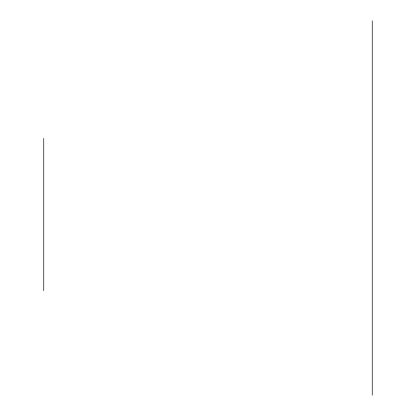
<?xml version="1.0" encoding="UTF-8"?>
<svg xmlns="http://www.w3.org/2000/svg" width="416" height="416" viewBox="0 0 416 416"><rect width="100%" height="100%" fill="white"/><g stroke="black" fill="none" stroke-linecap="round" stroke-linejoin="round"><path stroke-width="0.62" d="M372.242 20.8L372.242 395.2M43.758 138.414L43.758 290.701"/></g></svg>
